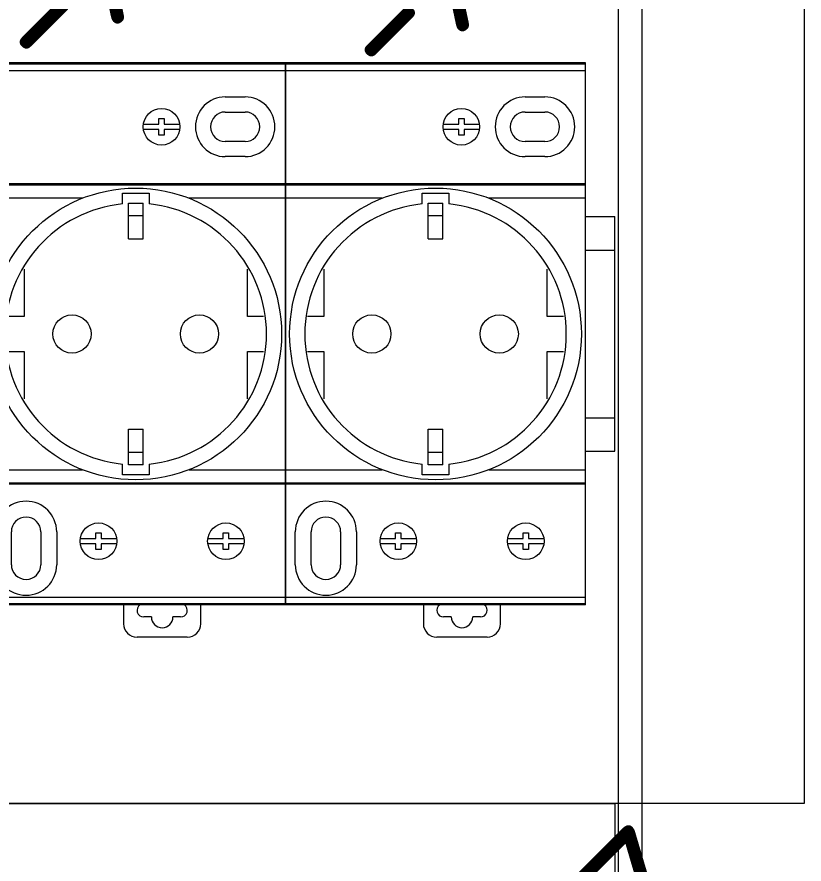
# Model space of a CAD drawing. Header units: millimetres. Extents: x 1359 to 3577, y 1333 to 3557.
# Drawn here: x 2326.9 to 2444.3, y 2687.5 to 2813.8 of the extents above; entities that cross this region are included whole.
import ezdxf
from ezdxf.enums import TextEntityAlignment as Align

# ---------------------------------------------------------------- set-up
doc = ezdxf.new("R2010")
doc.units = ezdxf.units.MM
doc.layers.add('000-PI-Oprema', color=30, linetype='Continuous', lineweight=5)
doc.layers.add('000-PI-ORMAR', color=2, linetype='Continuous')
doc.layers.add('002-PI-Kabelska kanalica', color=150, linetype='Continuous')
doc.styles.add('PI0', font='isocpeur.ttf', dxfattribs={"width": 0.9})

# ---------------------------------------------------------------- blocks, each defined once
blk = doc.blocks.new('montazna 2000x1000')
at = {"layer": '000-PI-ORMAR', "color": 0, "linetype": 'ByBlock', "lineweight": 0}
blk.add_line((899, 1890), (899, 0), dxfattribs=at)
blk = doc.blocks.new('*U50')
at = {"layer": '002-PI-Kabelska kanalica', "color": 0, "linetype": 'ByBlock', "lineweight": 0}
for p, q in [((-20, 715), (40, 715)), ((-20, -100), (-20, 715))]:
    blk.add_line(p, q, dxfattribs=at)
blk = doc.blocks.new('A9A15310')
at = {"layer": '000-PI-Oprema', "color": 0, "linetype": 'ByBlock', "lineweight": 0}
for p, q in [((48533.42, 37691.62), (48533.42, 37610.81)), ((48578.12, 37691.62), (48533.42, 37691.62)), ((48533.42, 37691.47), (48578.12, 37691.47)), ((48578.12, 37610.81), (48578.12, 37691.62)), ((48578.12, 37690.47), (48533.42, 37690.47)), ((48569.12, 37686.56), (48572.07, 37686.56)), ((48569.12, 37684.31), (48572.07, 37684.31)), ((48556.92, 37682.51), (48559.22, 37682.51)), ((48559.22, 37682.51), (48559.22, 37683.36)), ((48559.22, 37683.36), (48560.02, 37683.36)), ((48560.02, 37683.36), (48560.02, 37682.51)), ((48560.02, 37682.51), (48562.32, 37682.51)), ((48559.22, 37681.71), (48556.92, 37681.71)), ((48559.22, 37680.86), (48559.22, 37681.71)), ((48560.02, 37681.71), (48560.02, 37680.86)), ((48562.32, 37681.71), (48560.02, 37681.71)), ((48560.02, 37680.86), (48559.22, 37680.86)), ((48572.07, 37679.91), (48569.12, 37679.91)), ((48572.07, 37677.66), (48569.12, 37677.66)), ((48578.12, 37673.62), (48533.42, 37673.62)), ((48533.42, 37673.46), (48578.12, 37673.46)), ((48547.83, 37671.46), (48533.42, 37671.46)), ((48553.77, 37670.61), (48553.77, 37672.21)), ((48553.77, 37672.21), (48557.77, 37672.21)), ((48557.77, 37672.21), (48557.77, 37670.61)), ((48578.12, 37671.46), (48563.71, 37671.46)), ((48554.67, 37665.4), (48554.67, 37670.71)), ((48554.67, 37670.71), (48556.87, 37670.71)), ((48556.87, 37665.4), (48556.87, 37670.71)), ((48554.67, 37668.87), (48556.87, 37668.87)), ((48554.67, 37665.4), (48556.87, 37665.4)), ((48539.13, 37660.89), (48539.13, 37653.82)), ((48572.41, 37653.82), (48572.41, 37660.89)), ((48539.13, 37653.82), (48536.7, 37653.82)), ((48574.84, 37653.82), (48572.41, 37653.82)), ((48536.7, 37648.6), (48539.13, 37648.6)), ((48539.13, 37648.6), (48539.13, 37641.53)), ((48572.41, 37648.6), (48574.84, 37648.6)), ((48572.41, 37641.53), (48572.41, 37648.6)), ((48554.67, 37637.02), (48556.87, 37637.02)), ((48554.67, 37631.71), (48554.67, 37637.02)), ((48556.87, 37631.71), (48556.87, 37637.02)), ((48556.87, 37633.55), (48554.67, 37633.55)), ((48533.42, 37630.97), (48547.81, 37630.97)), ((48553.77, 37630.21), (48553.77, 37631.81)), ((48556.87, 37631.71), (48554.67, 37631.71)), ((48557.77, 37631.81), (48557.77, 37630.21)), ((48563.73, 37630.97), (48578.12, 37630.97)), ((48557.77, 37630.21), (48553.77, 37630.21)), ((48578.12, 37628.97), (48533.42, 37628.97)), ((48578.12, 37628.82), (48533.42, 37628.82)), ((48534.86, 37616.81), (48534.86, 37621.71)), ((48537.22, 37616.81), (48537.22, 37621.71)), ((48541.62, 37621.71), (48541.62, 37616.81)), ((48543.98, 37621.71), (48543.98, 37616.81)), ((48547.52, 37620.71), (48549.82, 37620.71)), ((48549.82, 37621.56), (48550.62, 37621.56)), ((48549.82, 37620.71), (48549.82, 37621.56)), ((48550.62, 37621.56), (48550.62, 37620.71)), ((48550.62, 37620.71), (48552.92, 37620.71)), ((48566.52, 37620.71), (48568.82, 37620.71)), ((48568.82, 37621.56), (48569.62, 37621.56)), ((48568.82, 37620.71), (48568.82, 37621.56)), ((48569.62, 37621.56), (48569.62, 37620.71)), ((48569.62, 37620.71), (48571.92, 37620.71)), ((48549.82, 37619.91), (48547.52, 37619.91)), ((48549.82, 37619.06), (48549.82, 37619.91)), ((48552.92, 37619.91), (48550.62, 37619.91)), ((48550.62, 37619.91), (48550.62, 37619.06)), ((48568.82, 37619.91), (48566.52, 37619.91)), ((48568.82, 37619.06), (48568.82, 37619.91)), ((48571.92, 37619.91), (48569.62, 37619.91)), ((48569.62, 37619.91), (48569.62, 37619.06)), ((48550.62, 37619.06), (48549.82, 37619.06)), ((48569.62, 37619.06), (48568.82, 37619.06)), ((48533.42, 37611.97), (48578.12, 37611.97)), ((48578.12, 37610.97), (48533.42, 37610.97)), ((48578.12, 37610.81), (48533.42, 37610.81)), ((48553.96, 37610.81), (48553.96, 37608.01)), ((48565.46, 37608.01), (48565.46, 37610.81)), ((48558.11, 37609.01), (48556.96, 37609.01)), ((48562.46, 37609.01), (48561.31, 37609.01)), ((48563.46, 37606.01), (48555.96, 37606.01))]:
    blk.add_line(p, q, dxfattribs=at)
for centre, radius in [((48559.62, 37682.11), 2.73), ((48555.77, 37651.21), 21.75), ((48546.27, 37651.21), 2.85), ((48565.27, 37651.21), 2.85), ((48550.22, 37620.31), 2.73), ((48569.22, 37620.31), 2.73)]:
    blk.add_circle(centre, radius, dxfattribs=at)
for centre, radius, start, end in [((48569.12, 37682.11), 4.45, 90, 270), ((48572.07, 37682.11), 4.45, 270, 90), ((48569.12, 37682.11), 2.2, 90, 270), ((48572.07, 37682.11), 2.2, 270, 90), ((48555.77, 37651.21), 19.5, 95.8868, 264.1132), ((48555.77, 37651.21), 19.5, 275.8868, 84.1132), ((48539.42, 37621.71), 4.56, 0, 180), ((48539.42, 37621.71), 2.2, 0, 180), ((48539.42, 37616.81), 4.56, 180, 0), ((48539.42, 37616.81), 2.2, 180, 0), ((48556.96, 37610.01), 1, 124.3289, 270), ((48562.46, 37610.01), 1, 270, 55.6711), ((48555.96, 37608.01), 2, 180, 270), ((48559.71, 37609.01), 1.6, 180, 0), ((48563.46, 37608.01), 2, 270, 0)]:
    blk.add_arc(centre, radius, start, end, dxfattribs=at)
blk = doc.blocks.new('*U53')
at = {"layer": '002-PI-Kabelska kanalica', "color": 0, "linetype": 'ByBlock', "lineweight": 0}
blk.add_line((-20, -100), (-20, 1572), dxfattribs=at)

msp = doc.modelspace()

# ---------------------------------------------------------------- linework, layer by layer
at = {"layer": '002-PI-Kabelska kanalica', "color": 0, "linetype": 'ByBlock', "lineweight": 0, "ltscale": 0.25}
msp.add_lwpolyline([(2190.754, 2888.996), (2444.265, 2888.996), (2444.265, 2696.556), (2190.753, 2696.556)], close=True, dxfattribs=at)
for points in [[(2411.665, 2784.056), (2416.071, 2784.056)], [(2416.071, 2749.056), (2416.071, 2784.056)], [(2411.665, 2779.056), (2416.071, 2779.056)], [(2411.665, 2754.056), (2416.071, 2754.056)], [(2411.665, 2749.056), (2416.071, 2749.056)]]:
    msp.add_lwpolyline(points, dxfattribs=at)

# ---------------------------------------------------------------- block references
at = {"layer": '002-PI-Kabelska kanalica', "color": 0, "linetype": 'ByBlock', "lineweight": 0}
msp.add_blockref('montazna 2000x1000', (1521.071, 1461.556), dxfattribs=at)
at = {"layer": '002-PI-Kabelska kanalica', "color": 0, "linetype": 'ByBlock', "lineweight": 0, "xscale": -1, "rotation": 180}
msp.add_blockref('*U53', (2436.571, 3251.556), dxfattribs=at)
at = {"layer": '002-PI-Kabelska kanalica', "color": 0, "linetype": 'ByBlock', "lineweight": 0, "ltscale": 0.25}
for p in [(-46211.155, -34884.658), (-46166.455, -34884.658)]:
    msp.add_blockref('A9A15310', p, dxfattribs=at)
at = {"layer": '002-PI-Kabelska kanalica', "color": 0, "linetype": 'ByBlock', "lineweight": 0, "rotation": 270}
msp.add_blockref('*U50', (1701.071, 2676.556), dxfattribs=at)

# ---------------------------------------------------------------- texts
at = {"layer": '002-PI-Kabelska kanalica', "color": 0, "linetype": 'ByBlock', "lineweight": 0, "style": 'PI0', "width": 0.9}
for s, p in [('-XS1', (2343.552, 2828.266)), ('-XS2', (2396.152, 2828.266)), ('-XGI-INIZ', (2389.531, 2651.069))]:
    msp.add_text(s, height=20, rotation=45, dxfattribs=at).set_placement(p, align=Align.MIDDLE)

doc.saveas('drawing.dxf')
